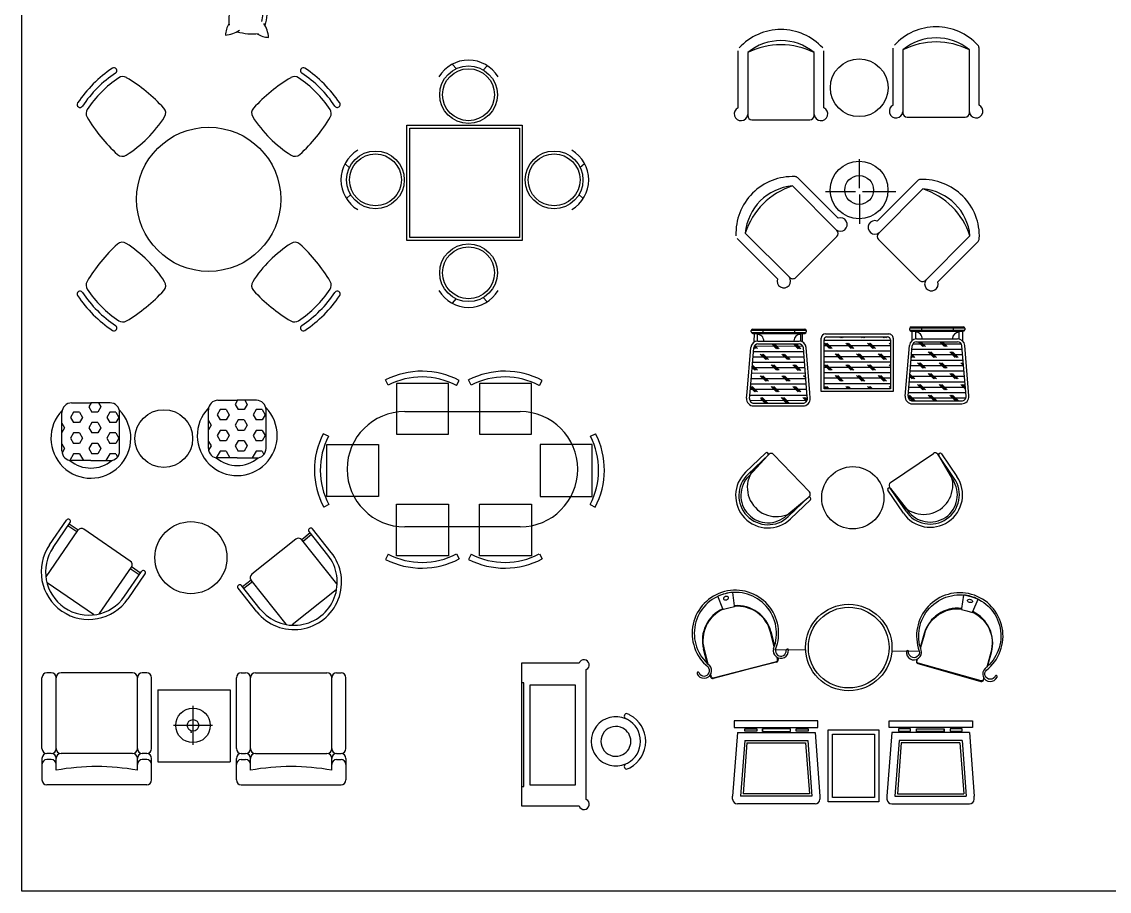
# Model space of a CAD drawing. Extents: x -42728 to 99010, y -18674 to 47645.
# Drawn here: x -42728 to -35185, y 22250 to 28280 of the extents above; entities that cross this region are included whole.
import ezdxf

# ---------------------------------------------------------------- set-up
doc = ezdxf.new("R2010")
doc.units = 0
doc.header["$LTSCALE"] = 100
doc.header["$MEASUREMENT"] = 0
doc.layers.get('0').update_dxf_attribs({"linetype": 'CONTINUOUS'})
for name, color, linetype in [('00-ELE', 2, 'CONTINUOUS'), ('01', 3, 'CONTINUOUS'), ('2', 3, 'CONTINUOUS'), ('3', 4, 'CONTINUOUS'), ('图层4', 4, 'CONTINUOUS'), ('浅', 4, 'CONTINUOUS'), ('深', 5, 'CONTINUOUS')]:
    doc.layers.add(name, color=color, linetype=linetype)

# ---------------------------------------------------------------- blocks, each defined once
blk = doc.blocks.new('A$C38044FD9')
for p, q in [((856.7, 710.3), (856.7, 912.7)), ((708.8, 502.6), (429.7, 781.7)), ((979.3, 482.3), (1258.4, 761.5)), ((699.4, 417.3), (391.2, 725.5)), ((621.1, 688.3), (830.3, 688.3)), ((878.7, 688.3), (1109.9, 688.3)), ((1296.9, 705.3), (988.7, 397.1)), ((856.7, 666.3), (856.7, 463.9)), ((64.9, 399.3), (373.1, 91)), ((1314.9, 70.8), (1623.2, 379.1)), ((287.9, 81.6), (8.8, 360.8)), ((415.6, 91), (699.4, 374.9)), ((988.7, 354.7), (1272.5, 70.8)), ((1400.2, 61.4), (1679.3, 340.6))]:
    blk.add_line(p, q)
for radius in [200, 100]:
    blk.add_circle((854.4, 697.4), radius)
for centre, radius, start, end in [((393, 397.5), 393.3, 87.5544, 182.4456), ((408.5, 760.5), 30, 45, 87.5544), ((1279.6, 740.3), 30, 92.4456, 135), ((1295.1, 377.3), 393.3, 357.5544, 92.4456), ((423.2, 367.3), 359.7, 95.10677, 174.89323), ((549.9, 240.6), 510.3, 108.1229, 161.8771), ((1138.2, 220.3), 510.3, 18.1229, 71.8771), ((1264.9, 347.1), 359.7, 5.10677, 84.89323), ((724.6, 458.3), 47, 229.70315, 109.63399), ((963.5, 438.1), 47, 70.36601, 310.29685), ((678.2, 396.1), 30, 315, 45), ((1009.9, 375.9), 30, 135, 225), ((1658.1, 361.8), 30, 315, 357.5544), ((332.1, 65.9), 47, 160.36601, 40.29685), ((394.4, 112.3), 30, 225, 315), ((1355.9, 45.6), 47, 139.70315, 19.63399), ((1293.7, 92.1), 30, 225, 315)]:
    blk.add_arc(centre, radius, start, end)
blk = doc.blocks.new('A$C16200AE4')
for p, q in [((42.3, 533.8, 115.6), (403, 533.8, 115.6)), ((112.5, 533.8, 115.6), (112.5, 503.3, 115.6)), ((332.8, 533.8, 115.6), (332.8, 503.3, 115.6)), ((1132.1, 527.8, 181.2), (1132.1, 538.3, 181.2)), ((1133.6, 541.3, 181.2), (1513.4, 542, 181.2)), ((1142.1, 548.3, 181.2), (1502.9, 549, 181.2)), ((1212.3, 548.5, 181.2), (1212.4, 518, 181.2)), ((1432.6, 548.9, 181.2), (1432.7, 518.3, 181.2)), ((1512.9, 539, 181.2), (1512.9, 528.5, 181.2)), ((32.3, 513.3, 115.6), (32.3, 523.8, 115.6)), ((33, 510.3, 115.6), (413.5, 510.3, 115.6)), ((33.8, 526.7, 115.6), (413.5, 526.7, 115.6)), ((42.3, 503.3, 115.6), (403, 503.3, 115.6)), ((53.6, 443.9, 115.6), (53.7, 501.7, 115.6)), ((72.4, 503.3, 115.6), (72.4, 450.1, 115.6)), ((372.9, 503.3, 115.6), (372.9, 451, 115.6)), ((387, 443.3, 115.6), (387.1, 501.1, 115.6)), ((413, 523.8, 115.6), (413, 513.3, 115.6)), ((517.2, 99.6), (517.2, 469.6)), ((537.2, 119.6), (537.2, 459.6)), ((997.2, 454.3), (537.2, 454.3)), ((547.2, 499.6), (987.2, 499.6)), ((557.2, 479.6), (977.2, 479.6)), ((644.2, 479.6), (650.8, 473.1)), ((653.6, 479.6), (660.2, 473.1)), ((663, 479.6), (669.5, 473.1)), ((794.2, 479.6), (800.8, 473.1)), ((803.6, 479.6), (810.2, 473.1)), ((813, 479.6), (819.5, 473.1)), ((944.2, 479.6), (950.8, 473.1)), ((953.6, 479.6), (960.2, 473.1)), ((963, 479.6), (969.5, 473.1)), ((997.2, 459.6), (997.2, 119.6)), ((1017.2, 469.6), (1017.2, 99.6)), ((1132.9, 524.9, 181.2), (1513.4, 525.5, 181.2)), ((1142.1, 517.8, 181.2), (1502.9, 518.5, 181.2)), ((1145.7, 516.2, 181.2), (1145.7, 451.1, 181.2)), ((1172.2, 517.9, 181.2), (1172.3, 464.7, 181.2)), ((1179, 465.2, 181.2), (1463.6, 465.7, 181.2)), ((1472.8, 518.4, 181.2), (1472.9, 466.2, 181.2)), ((1496.5, 518.4, 181.2), (1496.5, 451.1, 181.2)), ((3.5, 96.5, 115.6), (29.2, 404.7, 115.6)), ((23.6, 96.1, 115.6), (49.1, 403.1, 115.6)), ((47.1, 378.9, 115.6), (395.5, 378.3, 115.6)), ((57.7, 397.7, 115.6), (49.5, 405.9, 115.6)), ((67.1, 397.6, 115.6), (51.7, 413.1, 115.6)), ((53.5, 416.4, 115.6), (389.5, 415.8, 115.6)), ((76.5, 397.6, 115.6), (55.3, 418.9, 115.6)), ((79, 450.6, 115.6), (363.6, 450.6, 115.6)), ((79, 430.6, 115.6), (363.6, 430.6, 115.6)), ((207.7, 397.4, 115.6), (174.7, 430.6, 115.6)), ((217.1, 397.4, 115.6), (184, 430.6, 115.6)), ((226.5, 397.4, 115.6), (193.4, 430.6, 115.6)), ((357.7, 397.1, 115.6), (324.4, 430.6, 115.6)), ((367.1, 397.1, 115.6), (333.8, 430.6, 115.6)), ((376.5, 397.1, 115.6), (343.1, 430.6, 115.6)), ((418.2, 93.9, 115.6), (393.5, 403, 115.6)), ((438.6, 90.5, 115.6), (413.5, 404.6, 115.6)), ((997.2, 416.8), (537.2, 416.8)), ((997.2, 379.3), (537.2, 379.3)), ((538.3, 435.6), (575.8, 398.1)), ((547.7, 435.6), (585.2, 398.1)), ((557, 435.6), (594.5, 398.1)), ((688.3, 435.6), (725.8, 398.1)), ((697.7, 435.6), (735.2, 398.1)), ((707, 435.6), (744.5, 398.1)), ((838.3, 435.6), (875.8, 398.1)), ((847.7, 435.6), (885.2, 398.1)), ((857, 435.6), (894.5, 398.1)), ((988.3, 435.6), (997.2, 426.7)), ((1100.6, 68.7, 181.2), (1129.2, 419.3, 181.2)), ((1120.6, 67, 181.2), (1149.2, 417.7, 181.2)), ((1147.2, 393.5, 181.2), (1495.6, 393.5, 181.2)), ((1153.6, 431, 181.2), (1489.5, 431, 181.2)), ((1179, 445.2, 181.2), (1463.6, 445.7, 181.2)), ((1222.7, 412.3, 181.2), (1189.7, 445.3, 181.2)), ((1232.1, 412.3, 181.2), (1199.1, 445.3, 181.2)), ((1241.4, 412.3, 181.2), (1208.4, 445.3, 181.2)), ((1372.7, 412.3, 181.2), (1339.4, 445.5, 181.2)), ((1382.1, 412.3, 181.2), (1348.8, 445.5, 181.2)), ((1391.4, 412.3, 181.2), (1358.2, 445.6, 181.2)), ((1522.2, 67.6, 181.2), (1493.6, 418.2, 181.2)), ((1542.1, 69.3, 181.2), (1513.5, 419.8, 181.2)), ((40.9, 303.9, 115.6), (401.5, 303.3, 115.6)), ((44, 341.4, 115.6), (398.5, 340.8, 115.6)), ((132.6, 322.5, 115.6), (95.2, 360.1, 115.6)), ((142, 322.5, 115.6), (104.5, 360.1, 115.6)), ((151.4, 322.5, 115.6), (113.9, 360.1, 115.6)), ((282.6, 322.3, 115.6), (245.2, 359.8, 115.6)), ((292, 322.3, 115.6), (254.5, 359.8, 115.6)), ((301.4, 322.2, 115.6), (263.9, 359.8, 115.6)), ((397.2, 357.6, 115.6), (395.2, 359.6, 115.6)), ((997.2, 341.8), (537.2, 341.8)), ((997.2, 304.3), (537.2, 304.3)), ((613.3, 360.6), (650.8, 323.1)), ((622.7, 360.6), (660.2, 323.1)), ((632, 360.6), (669.5, 323.1)), ((763.3, 360.6), (800.8, 323.1)), ((772.7, 360.6), (810.2, 323.1)), ((782, 360.6), (819.5, 323.1)), ((913.3, 360.6), (950.8, 323.1)), ((922.7, 360.6), (960.2, 323.1)), ((932, 360.6), (969.5, 323.1)), ((1141.1, 318.5, 181.2), (1501.7, 318.5, 181.2)), ((1147.7, 337.3, 181.2), (1143, 342, 181.2)), ((1157.1, 337.3, 181.2), (1143.7, 350.6, 181.2)), ((1144.1, 356, 181.2), (1498.7, 356, 181.2)), ((1166.4, 337.3, 181.2), (1144.4, 359.3, 181.2)), ((1297.7, 337.3, 181.2), (1260.2, 374.8, 181.2)), ((1307.1, 337.3, 181.2), (1269.6, 374.8, 181.2)), ((1316.4, 337.3, 181.2), (1278.9, 374.8, 181.2)), ((1447.7, 337.3, 181.2), (1410.2, 374.8, 181.2)), ((1457.1, 337.3, 181.2), (1419.6, 374.8, 181.2)), ((1466.4, 337.3, 181.2), (1428.9, 374.8, 181.2)), ((34.6, 228.9, 115.6), (407.5, 228.3, 115.6)), ((37.7, 266.4, 115.6), (404.5, 265.8, 115.6)), ((57.5, 247.7, 115.6), (37.8, 267.4, 115.6)), ((66.8, 247.6, 115.6), (38.5, 276, 115.6)), ((76.2, 247.6, 115.6), (39.3, 284.7, 115.6)), ((207.5, 247.4, 115.6), (170, 285, 115.6)), ((216.8, 247.4, 115.6), (179.4, 284.9, 115.6)), ((226.2, 247.4, 115.6), (188.8, 284.9, 115.6)), ((357.5, 247.1, 115.6), (320, 284.7, 115.6)), ((366.8, 247.1, 115.6), (329.4, 284.7, 115.6)), ((376.2, 247.1, 115.6), (338.8, 284.7, 115.6)), ((997.2, 266.8), (537.2, 266.8)), ((997.2, 229.3), (537.2, 229.3)), ((538.3, 285.6), (575.8, 248.1)), ((547.7, 285.6), (585.2, 248.1)), ((557, 285.6), (594.5, 248.1)), ((688.3, 285.6), (725.8, 248.1)), ((697.7, 285.6), (735.2, 248.1)), ((707, 285.6), (744.5, 248.1)), ((838.3, 285.6), (875.8, 248.1)), ((847.7, 285.6), (885.2, 248.1)), ((857, 285.6), (894.5, 248.1)), ((988.3, 285.6), (997.2, 276.7)), ((1135, 243.5, 181.2), (1507.8, 243.5, 181.2)), ((1138, 281, 181.2), (1504.8, 281, 181.2)), ((1222.7, 262.3, 181.2), (1185.2, 299.8, 181.2)), ((1232.1, 262.3, 181.2), (1194.6, 299.8, 181.2)), ((1241.4, 262.3, 181.2), (1203.9, 299.8, 181.2)), ((1372.7, 262.3, 181.2), (1335.2, 299.8, 181.2)), ((1382.1, 262.3, 181.2), (1344.6, 299.8, 181.2)), ((1391.4, 262.3, 181.2), (1353.9, 299.8, 181.2)), ((1504.8, 280.1, 181.2), (1485.2, 299.8, 181.2)), ((1504, 290.3, 181.2), (1494.6, 299.8, 181.2)), ((28.4, 154, 115.6), (413.5, 153.3, 115.6)), ((31.5, 191.5, 115.6), (410.5, 190.8, 115.6)), ((132.3, 172.5, 115.6), (94.9, 210.1, 115.6)), ((141.7, 172.5, 115.6), (104.3, 210.1, 115.6)), ((151.1, 172.5, 115.6), (113.7, 210.1, 115.6)), ((282.3, 172.3, 115.6), (244.9, 209.8, 115.6)), ((291.7, 172.3, 115.6), (254.3, 209.8, 115.6)), ((301.1, 172.2, 115.6), (263.7, 209.8, 115.6)), ((410.2, 194.2, 115.6), (394.9, 209.6, 115.6)), ((409.4, 204.4, 115.6), (404.3, 209.6, 115.6)), ((997.2, 191.8), (537.2, 191.8)), ((997.2, 154.3), (537.2, 154.3)), ((613.3, 210.6), (650.8, 173.1)), ((622.7, 210.6), (660.2, 173.1)), ((632, 210.6), (669.5, 173.1)), ((763.3, 210.6), (800.8, 173.1)), ((772.7, 210.6), (810.2, 173.1)), ((782, 210.6), (819.5, 173.1)), ((913.3, 210.6), (950.8, 173.1)), ((922.7, 210.6), (960.2, 173.1)), ((932, 210.6), (969.5, 173.1)), ((1128.9, 168.5, 181.2), (1513.9, 168.5, 181.2)), ((1147.7, 187.3, 181.2), (1131.7, 203.3, 181.2)), ((1131.9, 206, 181.2), (1510.9, 206, 181.2)), ((1157.1, 187.3, 181.2), (1132.4, 211.9, 181.2)), ((1166.4, 187.3, 181.2), (1133.1, 220.6, 181.2)), ((1297.7, 187.3, 181.2), (1260.2, 224.8, 181.2)), ((1307.1, 187.3, 181.2), (1269.6, 224.8, 181.2)), ((1316.4, 187.3, 181.2), (1278.9, 224.8, 181.2)), ((1447.7, 187.3, 181.2), (1410.2, 224.8, 181.2)), ((1457.1, 187.3, 181.2), (1419.6, 224.8, 181.2)), ((1466.4, 187.3, 181.2), (1428.9, 224.8, 181.2)), ((0, 54.1, 115.6), (3.5, 96.5, 115.6)), ((19.9, 52.5, 115.6), (23.6, 96.1, 115.6)), ((25.3, 116.5, 115.6), (416.5, 115.8, 115.6)), ((25.3, 75.9, 115.6), (416.5, 75.2, 115.6)), ((57.2, 97.7, 115.6), (26.3, 128.7, 115.6)), ((66.6, 97.6, 115.6), (29.2, 135.2, 115.6)), ((76, 97.6, 115.6), (38.5, 135.2, 115.6)), ((207.2, 97.4, 115.6), (169.8, 135, 115.6)), ((216.6, 97.4, 115.6), (179.2, 135, 115.6)), ((226, 97.4, 115.6), (188.5, 134.9, 115.6)), ((357.2, 97.1, 115.6), (319.8, 134.7, 115.6)), ((366.6, 97.1, 115.6), (329.2, 134.7, 115.6)), ((376, 97.1, 115.6), (338.5, 134.7, 115.6)), ((421.5, 52.4, 115.6), (418.5, 90.1, 115.6)), ((441.5, 54, 115.6), (438.6, 90.5, 115.6)), ((1017.2, 99.6), (517.2, 99.6)), ((997.2, 119.6), (537.2, 119.6)), ((538.3, 135.6), (554.2, 119.6)), ((547.7, 135.6), (563.6, 119.6)), ((557, 135.6), (573, 119.6)), ((688.3, 135.6), (704.2, 119.6)), ((697.7, 135.6), (713.6, 119.6)), ((707, 135.6), (723, 119.6)), ((838.3, 135.6), (854.2, 119.6)), ((847.7, 135.6), (863.6, 119.6)), ((857, 135.6), (873, 119.6)), ((988.3, 135.6), (997.2, 126.7)), ((1122.7, 93.5, 181.2), (1520.1, 93.5, 181.2)), ((1125.8, 131, 181.2), (1517, 131, 181.2)), ((1222.7, 112.3, 181.2), (1185.2, 149.8, 181.2)), ((1232.1, 112.3, 181.2), (1194.6, 149.8, 181.2)), ((1241.4, 112.3, 181.2), (1203.9, 149.8, 181.2)), ((1372.7, 112.3, 181.2), (1335.2, 149.8, 181.2)), ((1382.1, 112.3, 181.2), (1344.6, 149.8, 181.2)), ((1391.4, 112.3, 181.2), (1353.9, 149.8, 181.2)), ((1518.2, 116.8, 181.2), (1485.2, 149.8, 181.2)), ((1517.3, 127, 181.2), (1494.6, 149.8, 181.2)), ((1516.5, 137.2, 181.2), (1503.9, 149.8, 181.2)), ((21.7, 39.7, 115.6), (419.5, 39, 115.6)), ((49.8, 20, 115.6), (391.6, 20, 115.6)), ((49.8, 0, 115.6), (391.6, 0, 115.6)), ((126.7, 20.8, 115.6), (95.8, 51.8, 115.6)), ((136.1, 20.7, 115.6), (98.6, 58.3, 115.6)), ((145.4, 20.7, 115.6), (108, 58.3, 115.6)), ((276.7, 20.5, 115.6), (239.3, 58.1, 115.6)), ((286.1, 20.5, 115.6), (248.6, 58, 115.6)), ((295.4, 20.5, 115.6), (258, 58, 115.6)), ((415.3, 31.6, 115.6), (389.3, 57.8, 115.6)), ((418.9, 37.5, 115.6), (398.6, 57.8, 115.6)), ((421.1, 44.6, 115.6), (408, 57.8, 115.6)), ((1147.7, 37.3, 181.2), (1120.5, 64.5, 181.2)), ((1157.1, 37.3, 181.2), (1121.1, 73.3, 181.2)), ((1121.7, 56, 181.2), (1520.8, 56, 181.2)), ((1166.4, 37.3, 181.2), (1128.9, 74.8, 181.2)), ((1150.5, 34.6, 181.2), (1492.3, 35.2, 181.2)), ((1150.6, 14.6, 181.2), (1492.4, 15.2, 181.2)), ((1297.7, 37.3, 181.2), (1260.2, 74.8, 181.2)), ((1307.1, 37.3, 181.2), (1269.6, 74.8, 181.2)), ((1316.4, 37.3, 181.2), (1278.9, 74.8, 181.2)), ((1447.7, 37.3, 181.2), (1410.2, 74.8, 181.2)), ((1457.1, 37.3, 181.2), (1419.6, 74.8, 181.2)), ((1466.4, 37.3, 181.2), (1428.9, 74.8, 181.2))]:
    blk.add_line(p, q)
for centre, radius, start, end in [((42.3, 523.8, 115.6), 10, 90.00004, 180.00004), ((403, 523.8, 115.6), 10, 0.00004, 90.00004), ((1142.1, 538.3, 181.2), 10, 90.09904, 180.09904), ((1502.9, 539, 181.2), 10, 0.09904, 90.09904), ((1502.9, 528.5, 181.2), 10, 270.09904, 0.09904), ((42.3, 513.3, 115.6), 10, 180.00004, 270.00004), ((73.1, 451, 115.6), 46.2, 359.4662, 90.93838), ((373.2, 450.2, 115.6), 46, 90.00004, 176.72932), ((403, 513.3, 115.6), 10, 270.00004, 0.00004), ((547.2, 469.6), 30, 90.00109, 180.00072), ((557.2, 459.6), 20, 90.00109, 180.00072), ((977.2, 459.6), 20, 0, 90.00109), ((987.2, 469.6), 30, 0, 90.00109), ((1179.1, 415.2, 181.2), 50, 90.09904, 175.33933), ((1142.1, 527.8, 181.2), 10, 180.09904, 270.09904), ((1173.1, 465.7, 181.2), 46.2, 357.43345, 93.49891), ((1473.2, 465.4, 181.2), 46, 90.09904, 176.82832), ((1471.7, 466.2, 181.2), 44.5, 181.13445, 183.77819), ((1463.7, 415.7, 181.2), 50, 4.66332, 90.09904), ((79, 400.6, 115.6), 50, 90.00004, 175.24033), ((79, 400.6, 115.6), 30, 90.00004, 175.24033), ((363.6, 400.6, 115.6), 50, 4.56432, 90.00004), ((363.6, 400.6, 115.6), 30, 4.56432, 90.00004), ((1179.1, 415.2, 181.2), 30, 90.09904, 175.33933), ((1463.7, 415.7, 181.2), 30, 4.66332, 90.09904), ((49.8, 50, 115.6), 50, 175.24033, 270.00004), ((49.8, 50, 115.6), 30, 175.24033, 270.00004), ((391.6, 50, 115.6), 50, 270.00004, 4.56432), ((391.6, 50, 115.6), 30, 270.00004, 4.56432), ((1150.5, 64.6, 181.2), 50, 175.33933, 270.09904), ((1150.5, 64.6, 181.2), 30, 175.33933, 270.09904), ((1492.3, 65.2, 181.2), 30, 270.09904, 4.66332), ((1492.3, 65.2, 181.2), 50, 270.09904, 4.66332)]:
    blk.add_arc(centre, radius, start, end)
blk = doc.blocks.new('A$C42FB4FFD')
for p, q in [((24.9, 88.6), (24.9, 483.4)), ((91.8, 470.9), (91.8, 35)), ((553.2, 35), (553.2, 470.9)), ((620.1, 88.6), (620.1, 483.4)), ((1101.4, 107.7), (1101.4, 502.4)), ((1168.3, 490), (1168.3, 54)), ((1629.7, 54), (1629.7, 490)), ((1696.6, 107.7), (1696.6, 502.4)), ((121.8, 5), (523.2, 5)), ((1198.3, 24), (1599.7, 24))]:
    blk.add_line(p, q)
blk.add_circle((865.2, 227.4), 200)
for centre, radius, start, end in [((322.5, 237.7), 393.3, 42.5544, 137.4456), ((1399, 256.7), 393.3, 42.5544, 137.4456), ((322.5, 194.9), 359.7, 50.10677, 129.89323), ((1399, 214), 359.7, 50.10677, 129.89323), ((1399, 34.8), 510.3, 63.1229, 116.8771), ((322.5, 15.7), 510.3, 63.1229, 116.8771), ((1666.6, 502.4), 30, 0, 42.5544), ((45, 46.2), 47, 115.36601, 355.29685), ((600, 46.2), 47, 184.70315, 64.63399), ((1121.5, 65.2), 47, 115.36601, 355.29685), ((1676.5, 65.2), 47, 184.70315, 64.63399), ((121.8, 35), 30, 180, 270), ((523.2, 35), 30, 270, 0), ((1198.3, 54), 30, 180, 270), ((1599.7, 54), 30, 270, 0)]:
    blk.add_arc(centre, radius, start, end)
blk = doc.blocks.new('A$C5FD7479D')
for p, q in [((590.4, 577.5), (10.8, 577.5)), ((10.8, 577.5), (10.8, 530.9)), ((10.8, 530.9), (590.4, 530.9)), ((590.4, 530.9), (590.4, 577.5)), ((1085, 577.5), (1664.6, 577.5)), ((1085, 530.9), (1085, 577.5)), ((1664.6, 530.9), (1085, 530.9)), ((1664.6, 577.5), (1664.6, 530.9)), ((33, 495), (0, 55)), ((33, 495), (572, 495)), ((84, 504.5), (84, 521.8)), ((84, 521.8), (167.4, 521.8)), ((167.4, 504.5), (84, 504.5)), ((167.4, 521.8), (167.4, 504.5)), ((401.2, 520.4), (207.5, 520.4)), ((207.5, 520.4), (207.5, 503.8)), ((207.5, 503.8), (207.5, 520.4)), ((207.5, 520.4), (207.5, 520.4)), ((207.5, 520.4), (207.5, 503.8)), ((207.5, 503.8), (401.2, 503.8)), ((207.5, 503.8), (207.5, 503.8)), ((401.2, 503.8), (401.2, 520.4)), ((441.1, 504.5), (441.1, 521.8)), ((441.1, 521.8), (524.6, 521.8)), ((524.6, 504.5), (441.1, 504.5)), ((524.6, 521.8), (524.6, 504.5)), ((572, 495), (605, 55)), ((663.2, 514), (1013.2, 514)), ((663.2, 14), (663.2, 514)), ((693.2, 484), (983.2, 484)), ((693.2, 44), (693.2, 484)), ((983.2, 484), (983.2, 44)), ((1013.2, 514), (1013.2, 14)), ((1103.4, 495), (1070.4, 55)), ((1642.4, 495), (1103.4, 495)), ((1234.3, 521.8), (1150.8, 521.8)), ((1150.8, 521.8), (1150.8, 504.5)), ((1150.8, 504.5), (1234.3, 504.5)), ((1234.3, 504.5), (1234.3, 521.8)), ((1274.2, 503.8), (1274.2, 520.4)), ((1274.2, 520.4), (1467.9, 520.4)), ((1467.9, 503.8), (1274.2, 503.8)), ((1467.9, 520.4), (1467.9, 503.8)), ((1467.9, 503.8), (1467.9, 520.4)), ((1467.9, 520.4), (1467.9, 520.4)), ((1467.9, 520.4), (1467.9, 503.8)), ((1467.9, 503.8), (1467.9, 503.8)), ((1591.4, 521.8), (1507.9, 521.8)), ((1507.9, 521.8), (1507.9, 504.5)), ((1507.9, 504.5), (1591.4, 504.5)), ((1591.4, 504.5), (1591.4, 521.8)), ((1642.4, 495), (1675.4, 55)), ((84, 440), (55.2, 55)), ((99.3, 423.5), (72.9, 71.5)), ((84, 440), (521, 440)), ((99.3, 423.5), (505.7, 423.5)), ((505.7, 423.5), (532.1, 71.5)), ((521, 440), (549.8, 55)), ((1154.4, 440), (1125.5, 55)), ((1169.7, 423.5), (1143.3, 71.5)), ((1591.3, 440), (1154.4, 440)), ((1576, 423.5), (1169.7, 423.5)), ((1576, 423.5), (1602.4, 71.5)), ((1591.3, 440), (1620.2, 55)), ((0, 33), (0, 55)), ((549.8, 55), (55.2, 55)), ((532.1, 71.5), (72.9, 71.5)), ((605, 55), (605, 33)), ((1013.2, 14), (663.2, 14)), ((983.2, 44), (693.2, 44)), ((1070.4, 55), (1070.4, 33)), ((1125.5, 55), (1620.2, 55)), ((1143.3, 71.5), (1602.4, 71.5)), ((1675.4, 33), (1675.4, 55)), ((572, 0), (33, 0)), ((1103.4, 0), (1642.4, 0))]:
    blk.add_line(p, q)
for centre, start, end in [((33, 33), 180, 270), ((572, 33), 270, 0), ((1103.4, 33), 180, 270), ((1642.4, 33), 270, 0)]:
    blk.add_arc(centre, 33, start, end)
blk = doc.blocks.new('A$C6CFD305E')
at = {"layer": '00-ELE', "color": 3}
for radius in [292, 247]:
    blk.add_circle((552.3, 660.9), radius, dxfattribs=at)
at = {"layer": '01'}
for centre, radius, start, end in [((320.8, 1120.5), 155, 134.09863, 164.9012), ((54.5, 1109.3), 200.3, 7.35253, 37.7215), ((399.5, 859.6), 378, 125.69911, 148.49442), ((410.4, 846.5), 366, 128.12459, 144.38332), ((38.9, 836.8), 366, 42.76667, 57.27655), ((52.1, 832.4), 378, 35.69911, 58.49442), ((122.6, 862.1), 200.3, 98.31952, 127.7215), ((313, 911), 155, 44.09863, 74.9012), ((372.2, 1207), 378, 215.69911, 238.49442), ((24.8, 1179.7), 378, 305.69911, 328.49442), ((301.7, 1177.3), 200.3, 276.67773, 307.7215), ((1184.8, 853.7), 200.3, 119.55726, 149.92623), ((943.5, 966.9), 155, 352.37756, 23.18013), ((869.8, 770.6), 155, 82.37756, 113.18013), ((983, 1011.9), 200.3, 209.55726, 240.60103), ((1080, 597.3), 378, 98.78434, 121.57965), ((1093.9, 596.3), 366, 100.00221, 114.5121), ((755, 748.7), 366, 12.89544, 29.15417), ((770.2, 756.6), 378, 8.78434, 31.57965), ((369.8, 930.1), 200.3, 187.62086, 217.7215), ((103.5, 918.9), 155, 314.09863, 344.9012), ((1239.4, 907.2), 378, 188.78434, 211.57965), ((1026.5, 651.9), 200.3, 29.55726, 58.95924), ((1066, 696.9), 155, 172.37756, 203.18013), ((824.8, 810.2), 200.3, 299.55726, 329.6579), ((929.5, 1066.5), 378, 278.78434, 301.57965), ((1139.7, 893.2), 155, 262.37756, 293.18013), ((388.7, 160.1), 155, 56.95109, 87.75366), ((594.6, 329.4), 200.3, 184.1308, 215.17457), ((781.1, 124.7), 378, 163.35787, 186.15319), ((504.2, -86.7), 378, 73.35787, 96.15319), ((516.2, -93.6), 366, 74.57574, 89.08563), ((708.8, 99.8), 200.3, 94.1308, 124.49976), ((292.7, 190.2), 378, 343.35787, 6.15319), ((539.5, 305.7), 155, 326.95109, 357.75366), ((275.6, 189.5), 366, 347.46897, 3.7277), ((534.3, 9.2), 155, 146.95109, 177.75366), ((479.3, -14.4), 200.3, 4.1308, 33.53277), ((365, 215.1), 200.3, 274.1308, 304.23143), ((569.7, 401.7), 378, 253.35787, 276.15319), ((685.2, 154.8), 155, 236.95109, 267.75366)]:
    blk.add_arc(centre, radius, start, end, dxfattribs=at)
blk = doc.blocks.new('方桌')
at = {"layer": '01'}
for p, q in [((-1220.6, 622.7), (-1193, 591.7)), ((-979, 614.2), (-1006.6, 583.1)), ((-1964, -66), (-1933, -93.6)), ((-304.6, -66), (-335.6, -93.6)), ((-1955.4, -307.6), (-1924.4, -280)), ((-313.1, -307.6), (-344.2, -280)), ((-1220.6, -1032.4), (-1193, -1001.4)), ((-979, -1023.8), (-1006.6, -992.8))]:
    blk.add_line(p, q, dxfattribs=at)
for points in [[(-1536, 201.8), (-736, 201.8), (-736, -598.2), (-1536, -598.2)], [(-1516, 181.8), (-756, 181.8), (-756, -578.2), (-1516, -578.2)]]:
    blk.add_lwpolyline(points, close=True, dxfattribs=at)
for centre, radius in [((-1108.6, 412.6), 200), ((-1108.6, 412.6), 180), ((-1753.9, -178), 200), ((-1753.9, -178), 180), ((-514.7, -178), 200), ((-514.7, -178), 180), ((-1108.6, -822.3), 200), ((-1108.6, -822.3), 180)]:
    blk.add_circle(centre, radius, dxfattribs=at)
for centre, start, end in [((-1108.6, 412.6), 30.88667, 149.11333), ((-1753.9, -178), 120.88667, 239.11333), ((-514.7, -178), 300.88667, 59.11333), ((-1108.6, -822.3), 210.88667, 329.11333)]:
    blk.add_arc(centre, 240, start, end, dxfattribs=at)
blk = doc.blocks.new('A$C428D23B7')
at = {"layer": '01'}
blk.add_blockref('方桌', (1979.9, 1048.3), dxfattribs=at)
blk = doc.blocks.new('CZ')
at = {"layer": '01'}
for p, q in [((-1843, 632.2), (-1861.2, 667.8)), ((-1370.3, 629.2), (-1351.6, 664.6)), ((-1267.7, 632.2), (-1285.9, 667.8)), ((-795, 629.2), (-776.3, 664.6)), ((-1728.2, 448.8), (-928.2, 448.8)), ((-2258.3, 277.1), (-2293.9, 295.3)), ((-440.3, 277.1), (-404.7, 295.3)), ((-2255.3, -195.5), (-2290.7, -214.2)), ((-443.2, -195.5), (-407.9, -214.2)), ((-928.2, -351.2), (-1728.2, -351.2)), ((-1843, -541.2), (-1861.2, -576.8)), ((-1370.3, -538.2), (-1351.6, -573.6)), ((-1267.7, -541.2), (-1285.9, -576.8)), ((-795, -538.2), (-776.3, -573.6))]:
    blk.add_line(p, q, dxfattribs=at)
for points in [[(-1425.4, 471.8), (-1425.4, 643.7), (-1785.4, 643.7), (-1785.4, 395.6)], [(-850.1, 366.3), (-850.1, 643.7), (-1210.1, 643.7), (-1210.1, 466.7)], [(-1785.4, 395.6), (-1785.4, 290.8), (-1425.4, 290.8), (-1425.4, 471.8)], [(-1210.1, 466.7), (-1210.1, 290.8), (-850.1, 290.8), (-850.1, 366.3)], [(-2017.3, -140.5), (-2269.9, -140.5), (-2269.9, 219.5), (-2033.6, 219.5)], [(-2033.6, 219.5), (-1909.9, 219.5), (-1909.9, -140.5), (-2017.3, -140.5)], [(-665, 219.5), (-788.7, 219.5), (-788.7, -140.5), (-681.3, -140.5)], [(-681.3, -140.5), (-428.7, -140.5), (-428.7, 219.5), (-665, 219.5)], [(-1785.4, -297.6), (-1785.4, -192.8), (-1425.4, -192.8), (-1425.4, -373.8)], [(-1210.1, -368.6), (-1210.1, -192.8), (-850.1, -192.8), (-850.1, -268.3)], [(-1425.4, -373.8), (-1425.4, -552.8), (-1785.4, -552.8), (-1785.4, -297.6)], [(-850.1, -268.3), (-850.1, -552.8), (-1210.1, -552.8), (-1210.1, -368.6)]]:
    blk.add_lwpolyline(points, dxfattribs=at)
for centre, radius, start, end in [((-1609.5, 176.7), 551.8, 62.14279, 117.14129), ((-1609.5, 176.7), 511.8, 62.14279, 117.14129), ((-1034.2, 176.7), 551.8, 62.14279, 117.14129), ((-1034.2, 176.7), 511.8, 62.14279, 117.14129), ((-1728.2, 48.8), 400, 90, 270), ((-928.2, 48.8), 400, 270, 90), ((-1802.8, 43.6), 551.8, 152.85871, 207.85721), ((-1802.8, 43.6), 511.8, 152.85871, 207.85721), ((-895.7, 43.6), 511.8, 332.14279, 27.14129), ((-895.7, 43.6), 551.8, 332.14279, 27.14129), ((-1609.5, -85.7), 551.8, 242.85871, 297.85721), ((-1609.5, -85.7), 511.8, 242.85871, 297.85721), ((-1034.2, -85.7), 551.8, 242.85871, 297.85721), ((-1034.2, -85.7), 511.8, 242.85871, 297.85721)]:
    blk.add_arc(centre, radius, start, end, dxfattribs=at)
blk = doc.blocks.new('A$C2D58450B')
at = {"layer": '01'}
blk.add_blockref('CZ', (2293.9, 576.8), dxfattribs=at)
blk = doc.blocks.new('桌')
at = {"layer": '01', "linetype": 'ByBlock'}
blk.add_circle((-1468.1, 599.4), 500, dxfattribs=at)
for centre, radius, start, end in [((-2125, 1491.6), 20, 303.59465, 123.59465), ((-811.2, 1491.6), 20, 56.40535, 236.40535), ((-1659.4, 790.7), 861.5, 123.59465, 146.40535), ((-1659.4, 790.7), 821.5, 123.59465, 146.40535), ((-1659.4, 790.7), 781.5, 123.59465, 146.40535), ((-2064.1, 1400), 50, 59.38094, 123.59465), ((-2614.8, 469.5), 1131.2, 42.37774, 59.38094), ((-321.4, 469.5), 1131.2, 120.61906, 137.62226), ((-872.1, 1400), 50, 56.40535, 120.61906), ((-1276.8, 790.7), 781.5, 33.59465, 56.40535), ((-1276.8, 790.7), 821.5, 33.59465, 56.40535), ((-1276.8, 790.7), 861.5, 33.59465, 56.40535), ((-2360.3, 1256.3), 20, 146.40535, 326.40535), ((-2268.7, 1195.4), 50, 146.40535, 210.61906), ((-1816.1, 1198.3), 50, 327.57104, 42.37774), ((-1120.1, 1198.3), 50, 137.62226, 212.42896), ((-667.5, 1195.4), 50, 329.38094, 33.59465), ((-575.9, 1256.3), 20, 213.59465, 33.59465), ((-1338.2, 1746.1), 1131.2, 210.61906, 227.62226), ((-2504, 1635.3), 865, 302.42896, 327.57104), ((-432.2, 1635.3), 865, 212.42896, 237.57104), ((-1598, 1746.1), 1131.2, 312.37774, 329.38094), ((-2067, 947.4), 50, 227.62226, 302.42896), ((-869.2, 947.4), 50, 237.57104, 312.37774), ((-1338.2, -547.3), 1131.2, 132.37774, 149.38094), ((-2067, 251.4), 50, 57.57104, 132.37774), ((-2504, -436.5), 865, 32.42896, 57.57104), ((-432.2, -436.5), 865, 122.42896, 147.57104), ((-869.2, 251.4), 50, 47.62226, 122.42896), ((-1598, -547.3), 1131.2, 30.61906, 47.62226), ((-2268.7, 3.4), 50, 149.38094, 213.59465), ((-1816.1, 0.5), 50, 317.62226, 32.42896), ((-1120.1, 0.5), 50, 147.57104, 222.37774), ((-667.5, 3.4), 50, 326.40535, 30.61906), ((-2360.3, -57.5), 20, 33.59465, 213.59465), ((-1659.4, 408.1), 861.5, 213.59465, 236.40535), ((-1659.4, 408.1), 821.5, 213.59465, 236.40535), ((-1659.4, 408.1), 781.5, 213.59465, 236.40535), ((-2614.8, 729.3), 1131.2, 300.61906, 317.62226), ((-321.4, 729.3), 1131.2, 222.37774, 239.38094), ((-1276.8, 408.1), 781.5, 303.59465, 326.40535), ((-1276.8, 408.1), 821.5, 303.59465, 326.40535), ((-1276.8, 408.1), 861.5, 303.59465, 326.40535), ((-575.9, -57.5), 20, 326.40535, 146.40535), ((-2125, -292.8), 20, 236.40535, 56.40535), ((-2064.1, -201.2), 50, 236.40535, 300.61906), ((-872.1, -201.2), 50, 239.38094, 303.59465), ((-811.2, -292.8), 20, 123.59465, 303.59465)]:
    blk.add_arc(centre, radius, start, end, dxfattribs=at)
blk = doc.blocks.new('A$C6C61467E')
at = {"layer": '01'}
blk.add_blockref('桌', (2379.9, 312.4), dxfattribs=at)
blk = doc.blocks.new('SR')
at = {"layer": '01'}
for points in [[(-623.7, 816.8), (-1024.2, 816.8), (-1024.2, -173.2), (-623.7, -173.2)], [(-574.2, -129.1), (-574.2, 772.8)], [(-650, 665.8), (-965, 665.8), (-965, -27.2), (-650, -27.2)], [(-650, -27.2), (-650, 665.8)]]:
    blk.add_lwpolyline(points, dxfattribs=at)
blk.add_lwpolyline([(-1024.2, -38.2), (-1008, -38.2), (-1008, 681.8), (-1024.2, 681.8)], close=True, dxfattribs=at)
for points in [[(-271.6, 92.6, 0.600226), (-271.6, 457.8, 0.033661), (-297, 469.2, 0.033661)], [(-300, 431.6, 1.533495), (-300, 118.8, 1.533495)], [(-320.2, 183.6, 0.600226), (-320.2, 366.8, 1.666039), (-320.2, 183.6, 1.666039)], [(-300, 118.8, 0.018636), (-288.6, 124.3, 0.600226), (-288.6, 426.1, 0.013819), (-297, 430.3)], [(-297, 81.2, 0.033661), (-271.6, 92.6)]]:
    blk.add_lwpolyline(points, format="xyb", dxfattribs=at)
for centre, radius, start, end in [((-589.6, 805.3), 36, 295.30534, 161.32185), ((-290, 449.8), 20.7, 109.77324, 250.22676), ((-290, 100.6), 20.7, 109.77324, 250.22676), ((-589.6, -161.6), 36, 198.67815, 64.69466)]:
    blk.add_arc(centre, radius, start, end, dxfattribs=at)
blk = doc.blocks.new('A$C26FE741A')
at = {"layer": '01'}
blk.add_blockref('SR', (1024.2, 195.7), dxfattribs=at)
blk = doc.blocks.new('A$C19152E24')
at = {"layer": '01'}
for p, q in [((1159.1, 540.2), (1292.4, 540.2)), ((1293.7, 540.2), (1277.5, 512.2)), ((1425.7, 540.2), (1292.4, 540.2)), ((1344.7, 540.2), (1360.8, 512.2)), ((77, 188.9), (77, 455.5)), ((157.9, 458.1), (137.1, 422)), ((143.7, 522.2), (277, 522.2)), ((199.6, 458.1), (157.9, 458.1)), ((199.6, 458.1), (220.4, 422)), ((278.3, 522.2), (262.1, 494.2)), ((262.1, 494.2), (282.9, 458.1)), ((410.3, 522.2), (277, 522.2)), ((324.6, 458.1), (282.9, 458.1)), ((345.4, 494.2), (324.6, 458.1)), ((329.2, 522.2), (345.4, 494.2)), ((407.9, 458.1), (387.1, 422)), ((449.6, 458.1), (407.9, 458.1)), ((449.6, 458.1), (470.4, 422)), ((477, 188.9), (477, 455.5)), ((1092.4, 206.9), (1092.4, 473.6)), ((1173.3, 476.1), (1152.5, 440.1)), ((1215, 476.1), (1173.3, 476.1)), ((1215, 476.1), (1235.8, 440.1)), ((1277.5, 512.2), (1298.3, 476.1)), ((1340, 476.1), (1298.3, 476.1)), ((1360.8, 512.2), (1340, 476.1)), ((1423.3, 476.1), (1402.5, 440.1)), ((1465, 476.1), (1423.3, 476.1)), ((1465, 476.1), (1485.8, 440.1)), ((1492.4, 206.9), (1492.4, 473.6)), ((77, 381.8), (95.4, 349.8)), ((137.1, 422), (157.9, 385.9)), ((199.6, 385.9), (157.9, 385.9)), ((220.4, 422), (199.6, 385.9)), ((282.9, 385.9), (262.1, 349.8)), ((324.6, 385.9), (282.9, 385.9)), ((324.6, 385.9), (345.4, 349.8)), ((387.1, 422), (407.9, 385.9)), ((449.6, 385.9), (407.9, 385.9)), ((470.4, 422), (449.6, 385.9)), ((1092.4, 399.8), (1110.8, 367.9)), ((1152.5, 440.1), (1173.3, 404)), ((1215, 404), (1173.3, 404)), ((1235.8, 440.1), (1215, 404)), ((1298.3, 404), (1277.5, 367.9)), ((1340, 404), (1298.3, 404)), ((1340, 404), (1360.8, 367.9)), ((1402.5, 440.1), (1423.3, 404)), ((1465, 404), (1423.3, 404)), ((1485.8, 440.1), (1465, 404)), ((95.4, 349.8), (77, 317.9)), ((157.9, 313.8), (137.1, 277.7)), ((199.6, 313.8), (157.9, 313.8)), ((199.6, 313.8), (220.4, 277.7)), ((262.1, 349.8), (282.9, 313.8)), ((324.6, 313.8), (282.9, 313.8)), ((345.4, 349.8), (324.6, 313.8)), ((407.9, 313.8), (387.1, 277.7)), ((449.6, 313.8), (407.9, 313.8)), ((449.6, 313.8), (470.4, 277.7)), ((1110.8, 367.9), (1092.4, 336)), ((1173.3, 331.8), (1152.5, 295.7)), ((1215, 331.8), (1173.3, 331.8)), ((1215, 331.8), (1235.8, 295.7)), ((1277.5, 367.9), (1298.3, 331.8)), ((1340, 331.8), (1298.3, 331.8)), ((1360.8, 367.9), (1340, 331.8)), ((1423.3, 331.8), (1402.5, 295.7)), ((1465, 331.8), (1423.3, 331.8)), ((1465, 331.8), (1485.8, 295.7)), ((77, 237.4), (95.4, 205.5)), ((137.1, 277.7), (157.9, 241.6)), ((199.6, 241.6), (157.9, 241.6)), ((220.4, 277.7), (199.6, 241.6)), ((282.9, 241.6), (262.1, 205.5)), ((324.6, 241.6), (282.9, 241.6)), ((324.6, 241.6), (345.4, 205.5)), ((387.1, 277.7), (407.9, 241.6)), ((449.6, 241.6), (407.9, 241.6)), ((470.4, 277.7), (449.6, 241.6)), ((1092.4, 255.5), (1110.8, 223.5)), ((1152.5, 295.7), (1173.3, 259.6)), ((1215, 259.6), (1173.3, 259.6)), ((1235.8, 295.7), (1215, 259.6)), ((1298.3, 259.6), (1277.5, 223.5)), ((1340, 259.6), (1298.3, 259.6)), ((1340, 259.6), (1360.8, 223.5)), ((1402.5, 295.7), (1423.3, 259.6)), ((1465, 259.6), (1423.3, 259.6)), ((1485.8, 295.7), (1465, 259.6)), ((95.4, 205.5), (78.3, 175.8)), ((157.9, 169.4), (131.3, 123.4)), ((199.6, 169.4), (157.9, 169.4)), ((199.6, 169.4), (226.9, 122.2)), ((262.1, 205.5), (282.9, 169.4)), ((324.6, 169.4), (282.9, 169.4)), ((345.4, 205.5), (324.6, 169.4)), ((407.9, 169.4), (380.7, 122.2)), ((449.6, 169.4), (407.9, 169.4)), ((449.6, 169.4), (462.4, 147.2)), ((1110.8, 223.5), (1093.7, 193.9)), ((1173.3, 187.5), (1146.7, 141.4)), ((1215, 187.5), (1173.3, 187.5)), ((1215, 187.5), (1242.3, 140.2)), ((1277.5, 223.5), (1298.3, 187.5)), ((1340, 187.5), (1298.3, 187.5)), ((1360.8, 223.5), (1340, 187.5)), ((1423.3, 187.5), (1396.1, 140.2)), ((1465, 187.5), (1423.3, 187.5)), ((1465, 187.5), (1477.8, 165.3)), ((277, 122.2), (143.7, 122.2)), ((277, 122.2), (410.3, 122.2)), ((1292.4, 140.2), (1159.1, 140.2)), ((1292.4, 140.2), (1425.7, 140.2))]:
    blk.add_line(p, q, dxfattribs=at)
blk.add_circle((783.3, 275.1), 200, dxfattribs=at)
for centre, radius, start, end in [((1159.1, 473.6), 66.7, 90, 180), ((1425.7, 473.6), 66.7, 0, 90), ((277.3, 277.3), 277.3, 136.19026, 44.55086), ((143.7, 455.5), 66.7, 90, 180), ((410.3, 455.5), 66.7, 0, 90), ((1292.7, 295.4), 277.3, 136.19026, 44.55086), ((143.7, 188.9), 66.7, 180, 270), ((410.3, 188.9), 66.7, 270, 0), ((1159.1, 206.9), 66.7, 180, 270), ((1425.7, 206.9), 66.7, 270, 0), ((277.5, 294.8), 224.9, 229.71219, 310.3814), ((1292.9, 312.8), 224.9, 229.71219, 310.3814)]:
    blk.add_arc(centre, radius, start, end, dxfattribs=at)
blk = doc.blocks.new('A$C10C50C69')
at = {"layer": '01', "color": 4}
for p, q in [((52.3, 585), (170.3, 757.1)), ((28.6, 364.8), (249.2, 686.4)), ((77, 568), (195, 740.1)), ((241.3, 675), (179.4, 717.4)), ((249.8, 687.3), (187.9, 729.7)), ((612.5, 473.6), (290.9, 694.2)), ((2005.9, 533.7), (1875.8, 696.8)), ((1760.1, 625.4), (1455.2, 382.2)), ((1860.2, 668.3), (1801.6, 621.5)), ((2045.5, 315.8), (1802.3, 620.7)), ((1869.6, 656.6), (1810.9, 609.8)), ((1982.5, 515), (1852.4, 678.1)), ((399.7, 110.3), (620.3, 431.9)), ((571.8, 228.7), (689.8, 400.7)), ((596.6, 211.7), (714.6, 383.7)), ((674.2, 378), (612.4, 420.4)), ((682.7, 390.4), (620.9, 432.8)), ((358, 102.5), (36.3, 323.1)), ((1513.5, 140.8), (1383.4, 303.9)), ((1449.8, 340.9), (1391.2, 294.1)), ((1459.2, 329.2), (1400.5, 282.4)), ((1693.7, 35.2), (1450.5, 340.1)), ((1490, 122.1), (1359.9, 285.2)), ((2040.7, 273.6), (1735.9, 30.4))]:
    blk.add_line(p, q, dxfattribs=at)
blk.add_circle((1033.2, 497), 250, dxfattribs=at)
for centre, radius, start, end in [((182.7, 748.6), 15, 325.55421, 145.55421), ((273.9, 669.5), 30, 55.55421, 145.55421), ((1864.1, 687.5), 15, 38.58092, 218.58092), ((1778.8, 602), 30, 38.58092, 128.58092), ((324.4, 398.4), 330, 145.55421, 325.55421), ((324.4, 398.4), 300, 145.55421, 325.55421), ((1748, 327.9), 330, 218.58092, 38.58092), ((595.5, 448.9), 30, 325.55421, 55.55421), ((1748, 327.9), 300, 218.58092, 38.58092), ((702.2, 392.2), 15, 325.55421, 145.55421), ((1473.9, 358.8), 30, 128.58092, 218.58092), ((53.3, 347.8), 30, 145.55421, 152.61803), ((53.3, 347.8), 30, 228.4904, 235.55421), ((1371.6, 294.6), 15, 38.58092, 218.58092), ((2022, 297.1), 30, 31.5171, 38.58092), ((2022, 297.1), 30, 308.58092, 315.64474), ((374.9, 127.2), 30, 235.55421, 242.61803), ((374.9, 127.2), 30, 318.4904, 325.55421), ((1717.1, 53.9), 30, 218.58092, 225.64474), ((1717.1, 53.9), 30, 301.5171, 308.58092)]:
    blk.add_arc(centre, radius, start, end, dxfattribs=at)
blk = doc.blocks.new('A$C54171DB0')
at = {"layer": '01', "color": 4}
for p, q in [((64.4, 776.9), (33.8, 776.9)), ((628.1, 776.9), (131.9, 776.9)), ((726.2, 776.9), (695.6, 776.9)), ((1381.9, 776.9), (1412.5, 776.9)), ((1480.1, 776.9), (1976.2, 776.9)), ((2043.7, 776.9), (2074.3, 776.9)), ((0, 251.2), (0, 743.1)), ((98.2, 251.2), (98.2, 743.1)), ((661.8, 251.2), (661.8, 743.1)), ((760, 251.2), (760, 743.1)), ((1348.1, 251.2), (1348.1, 743.1)), ((1446.3, 251.2), (1446.3, 743.1)), ((2010, 251.2), (2010, 743.1)), ((2108.1, 251.2), (2108.1, 743.1)), ((804.1, 659.4), (1304.1, 659.4)), ((804.1, 659.4), (804.1, 159.4)), ((1304.1, 659.4), (1304.1, 159.4)), ((1047.4, 276.7), (1047.4, 548.7)), ((1183.4, 412.7), (911.4, 412.7)), ((0, 183.7), (0, 33.8)), ((64.4, 217.4), (33.8, 217.4)), ((64.4, 175.2), (33.8, 175.2)), ((98.2, 101.3), (98.2, 183.7)), ((628.1, 217.4), (131.9, 217.4)), ((661.8, 101.3), (661.8, 183.7)), ((726.2, 217.4), (695.6, 217.4)), ((726.2, 175.2), (695.6, 175.2)), ((760, 33.8), (760, 183.7)), ((804.1, 159.4), (1304.1, 159.4)), ((1348.1, 33.8), (1348.1, 183.7)), ((1381.9, 217.4), (1412.5, 217.4)), ((1381.9, 175.2), (1412.5, 175.2)), ((1446.3, 101.3), (1446.3, 183.7)), ((1480.1, 217.4), (1976.2, 217.4)), ((2010, 101.3), (2010, 183.7)), ((2043.7, 217.4), (2074.3, 217.4)), ((2043.7, 175.2), (2074.3, 175.2)), ((2108.1, 183.7), (2108.1, 33.8)), ((726.2, 0), (33.8, 0)), ((1381.9, 0), (2074.3, 0))]:
    blk.add_line(p, q, dxfattribs=at)
for radius in [120, 40]:
    blk.add_circle((1047.4, 412.7), radius, dxfattribs=at)
for centre, radius, start, end in [((33.8, 743.1), 33.8, 90, 180), ((64.4, 743.1), 33.8, 0, 90), ((131.9, 743.1), 33.8, 90, 180), ((628.1, 743.1), 33.8, 0, 90), ((695.6, 743.1), 33.8, 90, 180), ((726.2, 743.1), 33.8, 0, 90), ((1381.9, 743.1), 33.8, 90, 180), ((1412.5, 743.1), 33.8, 0, 90), ((1480.1, 743.1), 33.8, 90, 180), ((1976.2, 743.1), 33.8, 0, 90), ((2043.7, 743.1), 33.8, 90, 180), ((2074.3, 743.1), 33.8, 0, 90), ((33.8, 251.2), 33.8, 180, 270), ((64.4, 251.2), 33.8, 270, 0), ((131.9, 251.2), 33.8, 180, 270), ((628.1, 251.2), 33.8, 270, 0), ((695.6, 251.2), 33.8, 180, 270), ((726.2, 251.2), 33.8, 270, 0), ((1381.9, 251.2), 33.8, 180, 270), ((1412.5, 251.2), 33.8, 270, 0), ((1480.1, 251.2), 33.8, 180, 270), ((1976.2, 251.2), 33.8, 270, 0), ((2043.7, 251.2), 33.8, 180, 270), ((2074.3, 251.2), 33.8, 270, 0), ((33.8, 183.7), 33.8, 90, 180), ((33.8, 141.4), 33.8, 90, 180), ((64.4, 183.7), 33.8, 0, 90), ((64.4, 141.4), 33.8, 0, 90), ((131.9, 183.7), 33.8, 90, 180), ((628.1, 183.7), 33.8, 0, 90), ((695.6, 183.7), 33.8, 90, 180), ((695.6, 141.4), 33.8, 90, 180), ((726.2, 183.7), 33.8, 0, 90), ((726.2, 141.4), 33.8, 0, 90), ((1381.9, 183.7), 33.8, 90, 180), ((1381.9, 141.4), 33.8, 90, 180), ((1412.5, 183.7), 33.8, 0, 90), ((1412.5, 141.4), 33.8, 0, 90), ((1480.1, 183.7), 33.8, 90, 180), ((1976.2, 183.7), 33.8, 0, 90), ((2043.7, 183.7), 33.8, 90, 180), ((2043.7, 141.4), 33.8, 90, 180), ((2074.3, 183.7), 33.8, 0, 90), ((2074.3, 141.4), 33.8, 0, 90), ((380, -1453.7), 1580.4, 79.72724, 100.27276), ((1728.1, -1453.7), 1580.4, 79.72724, 100.27276), ((33.8, 33.8), 33.8, 180, 270), ((726.2, 33.8), 33.8, 270, 0), ((1381.9, 33.8), 33.8, 180, 270), ((2074.3, 33.8), 33.8, 270, 0)]:
    blk.add_arc(centre, radius, start, end, dxfattribs=at)
blk.add_point((1033.6, 364.4), dxfattribs=at)
blk.add_point((1033.6, 364.4), dxfattribs=at)
blk = doc.blocks.new('A$C4E5F1CC3')
at = {"layer": '2'}
for p, q in [((426.8, 507.5), (577, 357.2)), ((568.2, 295.3), (285.3, 12.5)), ((223.5, 3.7), (73.2, 153.9))]:
    blk.add_line(p, q, dxfattribs=at)
for centre, radius, start, end in [((250, 330.7), 250, 45, 225), ((568.2, 348.4), 12.5, 225, 45), ((550.5, 313), 25, 315, 45), ((232.3, 12.5), 12.5, 225, 45), ((267.7, 30.2), 25, 225, 315)]:
    blk.add_arc(centre, radius, start, end, dxfattribs=at)
at = {"layer": '3'}
for p, q in [((409.1, 489.8), (568.2, 330.7)), ((90.9, 171.6), (250, 12.5))]:
    blk.add_line(p, q, dxfattribs=at)
for centre in [(250, 330.7), (313.4, 267.3)]:
    blk.add_arc(centre, 225, 45, 225, dxfattribs=at)

msp = doc.modelspace()

# ---------------------------------------------------------------- linework, layer by layer
for p, q in [((-42727.95518, 22249.50287), (-42727.95518, 42274.10893)), ((-5844.09815, 22249.50287), (-42727.95518, 22249.50287))]:
    msp.add_line(p, q)
at = {"layer": '图层4'}
for p, q in [((-37552.91215, 25272.83117), (-37681.95955, 25131.03708)), ((-36270.82015, 25105.33476), (-36367.2558, 25271.04221)), ((-36702.08214, 25043.19068), (-36583.32473, 24892.67333)), ((-37421.01199, 24857.5588), (-37273.32548, 24979.81873))]:
    msp.add_line(p, q, dxfattribs=at)
msp.add_circle((-36963.60523, 24978.52911), 216, dxfattribs=at)
for centre, start, end in [((-37551.48574, 24994.29797), 133.656841228, 313.656814369), ((-36427.07246, 24999.00408), 214.235559744, 34.235532884)]:
    msp.add_arc(centre, 189, start, end, dxfattribs=at)
at = {"layer": '浅'}
for p, q in [((-37504.67179, 23927.04057), (-37291.55385, 23924.62843)), ((-37425.23208, 23920.95456), (-37425.23208, 23920.95458)), ((-36692.73602, 23917.85081), (-36502.87106, 23915.70185)), ((-37932.77175, 23729.34831), (-37493.10954, 23843.158)), ((-37492.1698, 23839.52765), (-37712.0009, 23782.62281)), ((-37485.03773, 23856.86825), (-37488.94578, 23871.96559)), ((-37484.47655, 23869.66459), (-37481.40739, 23857.80799)), ((-37712.0009, 23782.62281), (-37931.83201, 23725.71797)), ((-37950.11234, 23736.48038), (-37953.18151, 23748.33699)), ((-37950.39005, 23752.51746), (-37946.482, 23737.42012))]:
    msp.add_line(p, q, dxfattribs=at)
for points in [[(-36046.14301, 23795.29193, 1.2071730119), (-35962.32936, 23734.83265, 0.9989095476), (-35975.91131, 23741.199, -1.1828950173), (-36036.91086, 23783.46961, 0.6140237319), (-36139.82043, 24308.56759, 0.6136233527), (-36502.87106, 23915.70185, -1.1889149418), (-36576.85604, 23911.35236), (-36576.85604, 23911.35238, 0.9985180769), (-36591.75704, 23913.07274, 1.2082762364), (-36488.68985, 23920.60176, -0.6149033902), (-36143.9071, 24294.13502, -0.6145624255)], [(-36511.77847, 23828.43126), (-36293.29165, 23766.56539), (-36074.80483, 23704.69952, 0.4142135624), (-36056.28559, 23715.04542), (-36052.94885, 23726.82952, -0.0239094662), (-36055.64497, 23731.07211), (-36059.89373, 23716.06709, -0.4142135624), (-36073.78316, 23708.30766), (-36510.7568, 23832.0394, -0.4142135624), (-36518.51623, 23845.92883), (-36514.26746, 23860.93385, -0.0239094662), (-36518.78763, 23858.7346), (-36522.12437, 23846.9505, 0.4142135624)]]:
    msp.add_lwpolyline(points, format="xyb", close=True, dxfattribs=at)
msp.add_circle((-36991.93539, 23939.75376), 300, dxfattribs=at)
for centre, radius, start, end in [((-37777.98605, 24037.53237), 300, 104.512862153, 230.716511974), ((-37778.23012, 24037.58597), 284.88704, 104.468044597, 230.76132953), ((-37777.98605, 24037.53237), 300, 338.375860753, 104.512862153), ((-37777.68016, 24037.80216), 284.81571, 338.236038745, 104.586035739), ((-37462.66944, 23917.47775), 52.59844, 163.74908965, 5.301017317), ((-37462.68958, 23917.54303), 37.61254, 165.473177577, 5.204001253), ((-37417.76299, 23921.63483), 7.5, 5.373831504, 185.203889731), ((-37495.92876, 23854.04903), 11.25, 284.512862153, 14.512862153), ((-37495.92876, 23854.04903), 15, 284.512862153, 14.512862153), ((-37462.66546, 23917.51913), 52.59069, 240.018901125, 245.497503339), ((-38036.73205, 23761.41029), 7.5, 23.879771043, 203.754746252), ((-37995.47208, 23779.59799), 52.59076, 203.783459845, 45.232548268), ((-37995.45445, 23779.65958), 37.63177, 203.844963668, 43.002447825), ((-37995.4723, 23779.5983), 52.59069, 323.528220967, 329.00682318), ((-37935.59097, 23740.23934), 15, 194.512862153, 284.512862153), ((-37935.59097, 23740.23934), 11.25, 194.512862153, 284.512862153)]:
    msp.add_arc(centre, radius, start, end, dxfattribs=at)
at = {"layer": '深'}
for p, q in [((-37864.1974, 24209.09547), (-37898.70272, 24295.7038)), ((-37797.69652, 24321.84997), (-37785.84548, 24229.37742)), ((-37784.97486, 24222.58406), (-37823.31869, 24212.65849)), ((-37785.84548, 24229.37742), (-37784.97486, 24222.58406)), ((-37785.36836, 24225.65448), (-37785.84548, 24229.37742)), ((-37861.66252, 24202.73292), (-37864.1974, 24209.09547)), ((-37864.1974, 24209.09547), (-37862.80822, 24205.60863)), ((-37823.31869, 24212.65849), (-37861.66252, 24202.73292)), ((-37508.09905, 23945.95724), (-37534.16513, 24046.65402)), ((-37531.18355, 24050.10003), (-37505.94069, 23952.58345)), ((-37974.64564, 23831.25584), (-37999.8885, 23928.77243)), ((-37995.60939, 23927.2059), (-37969.54332, 23826.50912))]:
    msp.add_line(p, q, dxfattribs=at)
for points in [[(-36209.35425, 24211.53417), (-36210.3784, 24204.76226), (-36172.26905, 24193.97136), (-36134.1597, 24183.18047), (-36131.48146, 24189.48401), (-36095.0247, 24275.28917, 0.0460531291), (-36143.9071, 24294.13502, 0.0460531291), (-36195.41325, 24303.7148)], [(-36468.00867, 24038.06667), (-36495.45223, 23941.14641, 0.0061132728), (-36493.4444, 23934.47304), (-36465.10585, 24034.55405, -0.3671804389), (-36209.91551, 24207.82299), (-36209.35425, 24211.53417, 0.3643134016)], [(-36006.48335, 23904.69231), (-36034.8219, 23804.6113, 0.0061132728), (-36029.61344, 23809.24132), (-36002.16988, 23906.16159, 0.3643134015), (-36131.48146, 24189.48401), (-36132.9492, 24186.02951, -0.3671804389)]]:
    msp.add_lwpolyline(points, format="xyb", close=True, dxfattribs=at)
msp.add_circle((-36991.93539, 23939.75376), 280, dxfattribs=at)
for centre, radius, start, end in [((-37777.98605, 24037.53237), 285, 104.512862153, 115.060009636), ((-37777.98605, 24037.53237), 285, 93.965714669, 104.512862153), ((-37765.21038, 23988.1782), 242.08029, 14.820428482, 94.889868885), ((-37765.21038, 23988.1782), 238.33029, 14.202885565, 94.85187551), ((-37765.21038, 23988.1782), 242.08029, 114.13585542, 194.205295821), ((-37765.21038, 23988.1782), 238.33029, 114.173848795, 194.822838742), ((-37777.98605, 24037.53237), 285, 341.257455028, 342.658496487), ((-37777.98605, 24037.53237), 285, 226.367227818, 227.768269277)]:
    msp.add_arc(centre, radius, start, end, dxfattribs=at)
at = {"layer": '深', "extrusion": (0, 0, -1)}
msp.add_ellipse((-37843.15911, 24282.23811), major_axis=(-18.17579, -4.70493), ratio=0.5763029917, dxfattribs=at)
at = {"layer": '深'}
msp.add_ellipse((-36150.85887, 24263.08409), major_axis=(18.06464, -5.11511), ratio=0.5763029917, dxfattribs=at)

# ---------------------------------------------------------------- block references
for name, p in [('A$C6CFD305E', (-41694.97274, 28171.83096)), ('A$C42FB4FFD', (-37784.69259, 27594.91732)), ('A$C428D23B7', (-40500.43715, 26313.06447)), ('A$C6C61467E', (-42343.27194, 26136.98133)), ('A$C38044FD9', (-37774.12045, 26415.55726)), ('A$C16200AE4', (-37700.27976, 25615.24198)), ('A$C2D58450B', (-40636.7927, 24551.06124)), ('A$C19152E24', (-42525.8477, 25114.37081)), ('A$C10C50C69', (-42587.54156, 24066.30665)), ('A$C26FE741A', (-39262.17266, 22818.27731)), ('A$C54171DB0', (-42587.54156, 22987.41723)), ('A$C5FD7479D', (-37797.07893, 22854.71294))]:
    msp.add_blockref(name, p)
at = {"layer": '图层4', "xscale": 0.9, "yscale": 0.9, "zscale": 0.9}
for p, rotation in [((-36150.45253, 25249.37205), 169.2355463136934), ((-37259.21429, 24762.39258), 88.65682779854298)]:
    msp.add_blockref('A$C4E5F1CC3', p, dxfattribs=dict(at, rotation=rotation))

doc.saveas('drawing.dxf')
